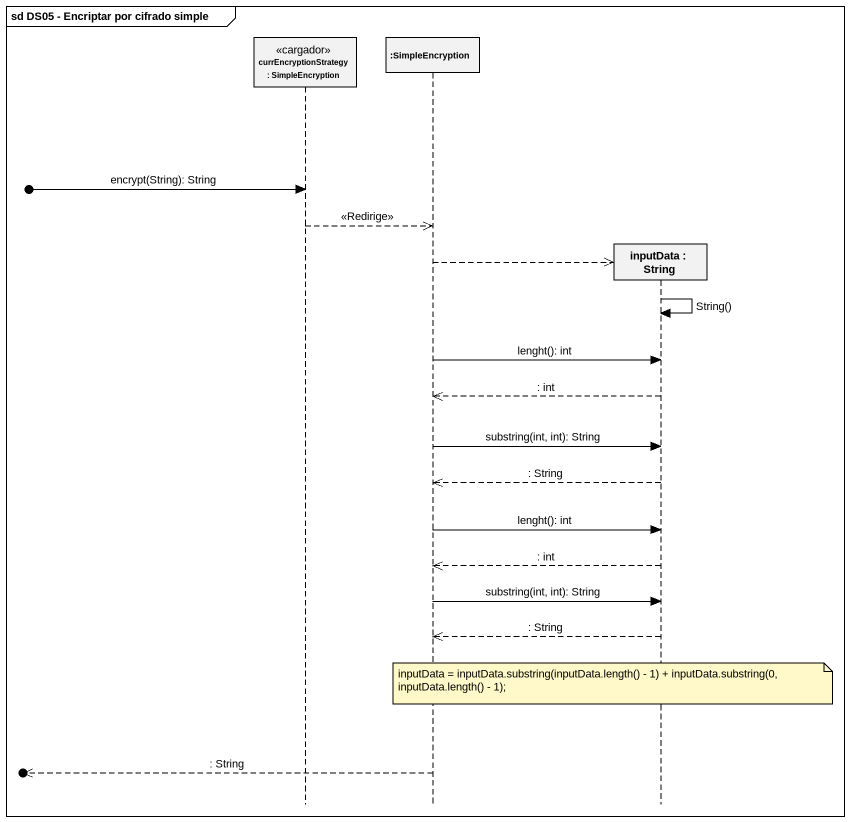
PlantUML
@startuml
mainframe sd DS05 - Encriptar por cifrado simple
hide footbox
participant "currEncryptionStrategy : SimpleEncryption" as currEncryptionStrategy <<cargador>>
participant ":SimpleEncryption" as SimpleEncryption
participant "inputData : String" as inputData

[o-> currEncryptionStrategy : encrypt(String): String
currEncryptionStrategy -->> SimpleEncryption : <<Redirige>>
SimpleEncryption -->> inputData **
inputData -> inputData : String()
SimpleEncryption -> inputData : lenght(): int
inputData -->> SimpleEncryption : : int
SimpleEncryption -> inputData : substring(int, int): String
inputData -->> SimpleEncryption : : String
SimpleEncryption -> inputData : lenght(): int
inputData -->> SimpleEncryption : : int
SimpleEncryption -> inputData : substring(int, int): String
inputData -->> SimpleEncryption : : String
note over inputData : inputData = inputData.substring(inputData.length() - 1) + inputData.substring(0, inputData.length() - 1);
[o<<-- SimpleEncryption : : String
@enduml
